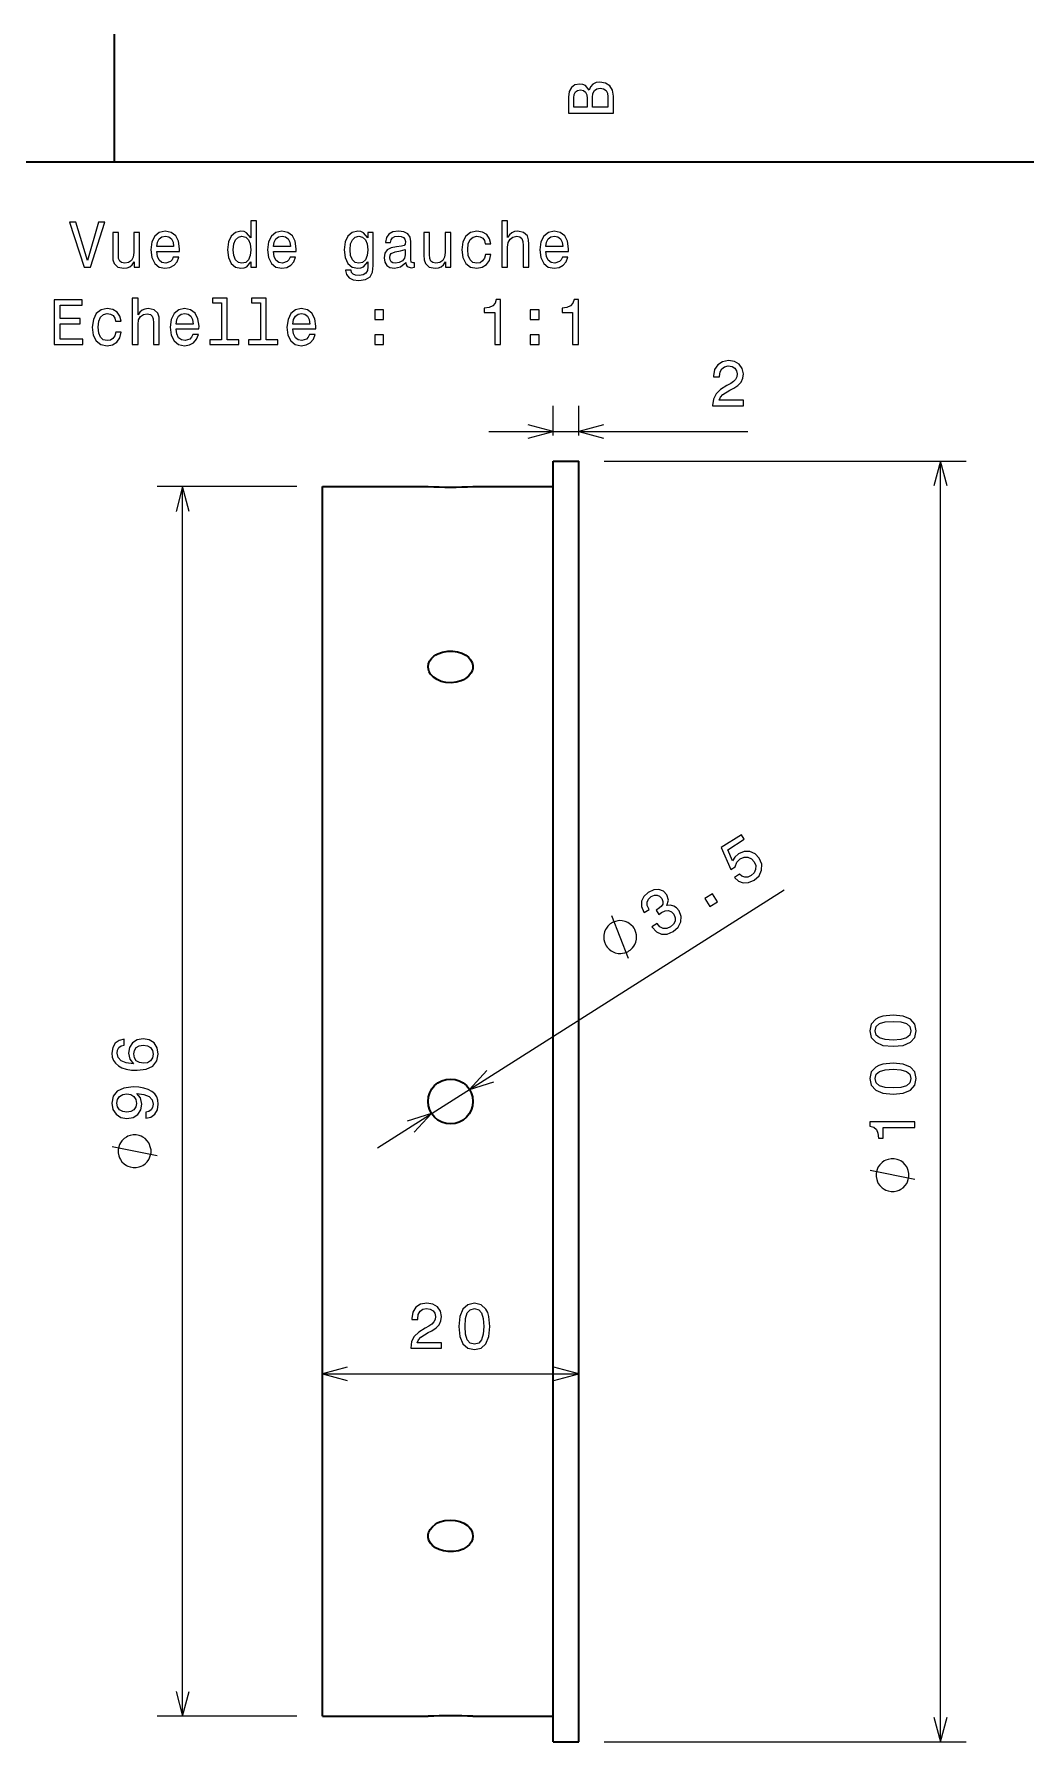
# Model space of a CAD drawing. Extents: x 0 to 297, y 0 to 210.
# Drawn here: x 142.2 to 219.6, y 76.7 to 210 of the extents above; entities that cross this region are included whole.
import ezdxf

# ---------------------------------------------------------------- set-up
doc = ezdxf.new("R2010")
doc.units = 0

msp = doc.modelspace()

# ---------------------------------------------------------------- linework, layer by layer
at = {"color": 7, "lineweight": 35, "ltscale": 0.25}
msp.add_line((148.5, 200), (148.5, 210), dxfattribs=at)
at = {"color": 7, "lineweight": 35}
for p, q in [((287, 200), (10, 200)), ((182.726685, 102.700859), (182.726685, 176.672134)), ((184.726685, 102.700859), (184.726685, 176.672134)), ((164.726685, 103.659706), (164.726685, 174.672134)), ((164.726685, 78.672134), (164.726685, 103.659706)), ((182.726685, 76.672134), (182.726685, 102.700859)), ((184.726685, 76.672134), (184.726685, 102.700859))]:
    msp.add_line(p, q, dxfattribs=at)
at = {"color": 7, "lineweight": 13, "ltscale": 0.057838}
for p, q in [((182.726685, 178.672134), (182.726685, 180.985641)), ((184.726685, 178.672134), (184.726685, 180.985641))]:
    msp.add_line(p, q, dxfattribs=at)
at = {"color": 7, "lineweight": 13}
for p, q in [((177.726685, 178.985641), (197.925415, 178.985641)), ((186.726685, 176.672134), (214.968018, 176.672134)), ((212.968018, 76.672134), (212.968018, 176.672134)), ((153.82312, 78.672134), (153.82312, 174.672134)), ((169.026245, 123.057144), (200.773315, 143.190018)), ((164.726685, 105.395638), (184.726685, 105.395638)), ((186.726685, 76.672134), (214.968018, 76.672134))]:
    msp.add_line(p, q, dxfattribs=at)
at = {"color": 7, "lineweight": 35, "ltscale": 0.05}
for p, q in [((182.726685, 176.672134), (184.726685, 176.672134)), ((182.726685, 76.672134), (184.726685, 76.672134))]:
    msp.add_line(p, q, dxfattribs=at)
at = {"color": 7, "lineweight": 13, "ltscale": 0.272589}
for p, q in [((162.726685, 174.672134), (151.82312, 174.672134)), ((162.726685, 78.672134), (151.82312, 78.672134))]:
    msp.add_line(p, q, dxfattribs=at)
at = {"color": 7, "lineweight": 35, "ltscale": 0.20625}
for p, q in [((164.726685, 174.672134), (172.976685, 174.672134)), ((164.726685, 78.672134), (172.976685, 78.672134))]:
    msp.add_line(p, q, dxfattribs=at)
at = {"color": 7, "lineweight": 35, "ltscale": 0.15625}
for p, q in [((176.476685, 174.672134), (182.726685, 174.672134)), ((176.476685, 78.672134), (182.726685, 78.672134))]:
    msp.add_line(p, q, dxfattribs=at)
at = {"color": 7, "lineweight": 13}
for points in [[(185.542007, 205.630417), (185.249496, 205.983429), (185.052811, 206.074219), (184.81073, 206.104477), (184.432495, 206.03891), (184.160156, 205.842224), (183.993729, 205.524506), (183.933212, 205.080704), (183.933212, 203.835022), (187.433212, 203.835022), (187.433212, 205.151306), (187.36261, 205.620331), (187.155838, 205.968307), (186.828018, 206.185165), (186.384216, 206.260818), (186.08667, 206.215424), (185.839554, 206.094391), (185.65799, 205.897705)], [(185.385666, 204.984879), (185.385666, 204.298996), (184.351807, 204.298996), (184.351807, 205.025223), (184.382065, 205.297562), (184.472839, 205.489197), (184.629181, 205.605194), (184.86116, 205.645538), (185.093155, 205.600143), (185.254532, 205.479111), (185.355408, 205.272339)], [(187.014618, 205.095825), (187.014618, 204.298996), (185.809296, 204.298996), (185.809296, 205.050446), (185.844589, 205.368164), (185.9505, 205.595108), (186.132065, 205.731277), (186.394302, 205.776657), (186.671692, 205.731277), (186.863327, 205.605194), (186.979324, 205.393372)], [(147.26413, 195.320557), (146.386597, 192.339996), (145.483871, 195.320557), (145.004761, 195.320557), (146.134445, 191.815506), (146.638763, 191.815506), (147.743225, 195.320557)], [(159.151016, 192.2341), (159.151016, 191.815506), (159.594818, 191.815506), (159.594818, 195.436539), (159.156052, 195.436539), (159.156052, 194.110168), (158.818161, 194.493454), (158.611389, 194.584244), (158.374359, 194.619537), (157.945679, 194.518677), (157.612823, 194.236252), (157.395966, 193.782364), (157.320328, 193.172134), (157.395966, 192.561905), (157.612823, 192.102966), (157.945679, 191.815506), (158.374359, 191.719681), (158.611389, 191.75499), (158.823196, 191.845764)], [(178.738907, 191.815506), (179.182709, 191.815506), (179.182709, 193.378906), (179.228104, 193.736969), (179.374359, 193.999222), (179.601303, 194.160614), (179.9039, 194.22113), (180.145966, 194.1707), (180.297272, 194.034531), (180.37291, 193.807587), (180.398132, 193.50499), (180.398132, 191.815506), (180.841934, 191.815506), (180.841934, 193.595764), (180.821762, 193.953827), (180.730988, 194.251389), (180.433426, 194.523712), (179.969452, 194.619537), (179.717285, 194.584244), (179.500427, 194.488419), (179.318878, 194.337112), (179.182709, 194.130341), (179.182709, 195.436539), (178.738907, 195.436539)], [(150.466568, 194.523712), (150.022766, 194.523712), (150.022766, 192.960312), (149.972336, 192.597214), (149.82608, 192.334961), (149.599136, 192.173569), (149.30159, 192.123138), (149.06456, 192.163483), (148.913254, 192.284531), (148.82753, 192.491302), (148.807358, 192.783798), (148.807358, 194.523712), (148.363556, 194.523712), (148.363556, 192.743454), (148.378677, 192.385391), (148.474503, 192.087845), (148.767014, 191.815506), (149.236023, 191.719681), (149.48819, 191.75499), (149.705048, 191.845764), (149.891647, 192.002106), (150.042938, 192.22905), (150.042938, 191.815506), (150.466568, 191.815506)], [(151.803024, 193.041016), (153.578247, 193.041016), (153.583282, 193.247787), (153.502594, 193.827759), (153.280701, 194.261475), (152.927673, 194.523712), (152.458649, 194.619537), (151.99971, 194.518677), (151.646683, 194.236252), (151.419739, 193.777328), (151.33905, 193.172134), (151.414703, 192.551819), (151.641647, 192.097931), (151.989624, 191.815506), (152.443512, 191.719681), (152.836884, 191.785248), (153.159653, 191.956711), (153.396683, 192.22905), (153.532852, 192.592163), (153.094101, 192.592163), (153.003311, 192.390427), (152.872192, 192.239136), (152.498993, 192.118103), (152.211533, 192.173569), (151.994675, 192.350082), (151.853455, 192.637558), (151.803024, 193.025879)], [(151.803024, 193.414215), (151.858505, 193.762192), (151.994675, 194.019394), (152.201447, 194.175735), (152.473785, 194.231216), (152.741074, 194.175735), (152.947845, 194.019394), (153.073929, 193.762192), (153.119308, 193.414215)], [(158.449997, 194.22113), (158.742508, 194.150513), (158.964417, 193.953827), (159.095535, 193.626022), (159.145966, 193.172134), (159.095535, 192.713196), (158.964417, 192.385391), (158.742508, 192.183655), (158.449997, 192.118103), (158.172623, 192.183655), (157.960815, 192.385391), (157.819595, 192.718246), (157.774216, 193.172134), (157.819595, 193.620987), (157.960815, 193.948792), (158.172623, 194.150513)], [(160.911102, 193.041016), (162.68631, 193.041016), (162.69136, 193.247787), (162.610672, 193.827759), (162.388763, 194.261475), (162.035736, 194.523712), (161.566711, 194.619537), (161.107788, 194.518677), (160.754761, 194.236252), (160.527817, 193.777328), (160.447128, 193.172134), (160.522766, 192.551819), (160.74971, 192.097931), (161.097702, 191.815506), (161.55159, 191.719681), (161.944962, 191.785248), (162.267731, 191.956711), (162.504761, 192.22905), (162.64093, 192.592163), (162.202164, 192.592163), (162.111389, 192.390427), (161.980255, 192.239136), (161.607071, 192.118103), (161.319595, 192.173569), (161.102737, 192.350082), (160.961533, 192.637558), (160.911102, 193.025879)], [(160.911102, 193.414215), (160.966568, 193.762192), (161.102737, 194.019394), (161.309509, 194.175735), (161.581848, 194.231216), (161.849136, 194.175735), (162.055908, 194.019394), (162.181992, 193.762192), (162.227386, 193.414215)], [(168.702881, 191.936539), (168.702881, 194.523712), (168.279251, 194.523712), (168.279251, 194.084961), (167.931274, 194.483368), (167.719452, 194.584244), (167.482422, 194.619537), (167.053757, 194.518677), (166.720901, 194.236252), (166.504044, 193.782364), (166.428391, 193.172134), (166.504044, 192.556854), (166.720901, 192.102966), (167.053757, 191.815506), (167.482422, 191.719681), (167.724503, 191.75499), (167.926224, 191.845764), (168.279251, 192.22905), (168.279251, 191.845764), (168.238907, 191.543167), (168.12796, 191.326309), (167.916138, 191.200226), (167.598419, 191.154846), (167.321045, 191.185104), (167.124359, 191.260757), (167.008362, 191.391876), (166.973053, 191.56839), (166.544388, 191.56839), (166.544388, 191.548218), (166.609955, 191.225449), (166.811676, 190.983368), (167.134445, 190.827026), (167.573212, 190.771561), (168.097702, 190.847214), (168.445679, 191.059021), (168.642365, 191.427185)], [(166.887329, 193.172134), (166.932709, 193.620987), (167.068878, 193.953827), (167.280701, 194.150513), (167.56311, 194.22113), (167.860672, 194.150513), (168.082565, 193.953827), (168.218735, 193.620987), (168.269165, 193.172134), (168.218735, 192.713196), (168.082565, 192.385391), (167.860672, 192.183655), (167.56311, 192.118103), (167.280701, 192.183655), (167.068878, 192.385391), (166.932709, 192.718246)], [(171.239624, 192.168533), (171.239624, 192.153397), (171.264847, 191.981934), (171.3405, 191.860901), (171.658218, 191.765076), (171.905334, 191.80542), (171.905334, 192.148361), (171.799423, 192.133224), (171.658218, 192.198792), (171.632996, 192.400528), (171.632996, 193.802536), (171.572479, 194.160614), (171.395966, 194.412766), (171.088333, 194.564072), (170.654617, 194.619537), (170.230988, 194.559021), (169.918304, 194.387558), (169.721619, 194.120255), (169.656052, 193.767242), (169.656052, 193.736969), (170.054474, 193.736969), (170.089767, 193.948792), (170.200729, 194.100082), (170.382278, 194.190872), (170.639481, 194.226166), (170.886597, 194.200958), (171.06311, 194.125305), (171.169022, 193.994186), (171.20433, 193.812622), (171.184158, 193.600815), (171.103455, 193.494904), (170.901733, 193.444473), (170.523499, 193.404129), (170.089767, 193.313339), (169.782135, 193.151962), (169.600586, 192.899796), (169.545105, 192.526596), (169.595535, 192.193741), (169.751877, 191.946625), (170.004044, 191.790283), (170.35202, 191.734818), (170.821045, 191.840729)], [(174.754761, 194.523712), (174.310959, 194.523712), (174.310959, 192.960312), (174.260529, 192.597214), (174.114273, 192.334961), (173.887329, 192.173569), (173.589767, 192.123138), (173.352737, 192.163483), (173.201447, 192.284531), (173.115707, 192.491302), (173.095535, 192.783798), (173.095535, 194.523712), (172.651733, 194.523712), (172.651733, 192.743454), (172.66687, 192.385391), (172.76268, 192.087845), (173.055191, 191.815506), (173.524216, 191.719681), (173.776367, 191.75499), (173.993225, 191.845764), (174.179825, 192.002106), (174.331131, 192.22905), (174.331131, 191.815506), (174.754761, 191.815506)], [(177.427673, 193.626022), (177.866425, 193.626022), (177.77565, 194.02948), (177.558792, 194.347214), (177.220886, 194.5439), (176.782135, 194.619537), (176.297989, 194.518677), (175.929825, 194.236252), (175.697845, 193.777328), (175.617157, 193.162048), (175.692795, 192.551819), (175.919739, 192.097931), (176.277817, 191.815506), (176.766998, 191.719681), (177.200714, 191.795334), (177.53862, 192.007141), (177.770599, 192.339996), (177.871475, 192.783798), (177.447845, 192.783798), (177.372192, 192.501389), (177.230988, 192.289566), (177.029251, 192.158447), (176.782135, 192.118103), (176.474503, 192.183655), (176.252594, 192.385391), (176.116425, 192.713196), (176.071045, 193.177185), (176.116425, 193.631073), (176.257645, 193.958878), (176.484589, 194.160614), (176.782135, 194.231216), (177.044388, 194.185822), (177.241074, 194.069824), (177.372192, 193.878189)], [(182.163254, 193.041016), (183.938477, 193.041016), (183.943512, 193.247787), (183.862823, 193.827759), (183.64093, 194.261475), (183.287903, 194.523712), (182.818878, 194.619537), (182.35994, 194.518677), (182.006912, 194.236252), (181.779968, 193.777328), (181.69928, 193.172134), (181.774933, 192.551819), (182.001877, 192.097931), (182.349854, 191.815506), (182.803741, 191.719681), (183.197113, 191.785248), (183.519882, 191.956711), (183.756912, 192.22905), (183.893082, 192.592163), (183.454315, 192.592163), (183.363541, 192.390427), (183.232422, 192.239136), (182.859222, 192.118103), (182.571762, 192.173569), (182.354904, 192.350082), (182.213684, 192.637558), (182.163254, 193.025879)], [(182.163254, 193.414215), (182.218735, 193.762192), (182.354904, 194.019394), (182.561676, 194.175735), (182.834015, 194.231216), (183.101303, 194.175735), (183.308075, 194.019394), (183.434143, 193.762192), (183.479538, 193.414215)], [(171.189194, 192.763626), (171.128677, 192.501389), (170.9673, 192.299652), (170.72522, 192.168533), (170.427673, 192.123138), (170.236023, 192.148361), (170.099854, 192.22905), (170.01413, 192.370255), (169.988907, 192.56694), (170.009079, 192.743454), (170.089767, 192.869537), (170.412537, 193.010757), (170.821045, 193.071274), (171.189194, 193.192307)], [(149.896698, 185.768677), (150.3405, 185.768677), (150.3405, 187.332077), (150.385895, 187.69014), (150.532135, 187.952393), (150.759094, 188.113785), (151.061676, 188.174301), (151.303757, 188.123871), (151.455048, 187.987701), (151.530701, 187.760757), (151.555923, 187.45816), (151.555923, 185.768677), (151.999725, 185.768677), (151.999725, 187.548935), (151.979553, 187.907013), (151.888763, 188.204559), (151.591217, 188.476883), (151.127243, 188.572708), (150.875076, 188.537415), (150.658218, 188.441589), (150.476669, 188.290283), (150.3405, 188.083511), (150.3405, 189.389709), (149.896698, 189.389709)], [(156.851303, 189.01651), (156.851303, 186.141876), (155.938477, 186.141876), (155.938477, 185.768677), (158.202896, 185.768677), (158.202896, 186.141876), (157.295105, 186.141876), (157.295105, 189.389709), (156.155334, 189.389709), (156.155334, 189.01651)], [(159.887329, 189.01651), (159.887329, 186.141876), (158.974503, 186.141876), (158.974503, 185.768677), (161.238922, 185.768677), (161.238922, 186.141876), (160.331131, 186.141876), (160.331131, 189.389709), (159.19136, 189.389709), (159.19136, 189.01651)], [(143.809525, 185.768677), (146.028534, 185.768677), (146.028534, 186.192307), (144.273499, 186.192307), (144.273499, 187.377472), (145.836899, 187.377472), (145.836899, 187.796051), (144.273499, 187.796051), (144.273499, 188.845047), (145.98819, 188.845047), (145.98819, 189.268677), (143.809525, 189.268677)], [(148.585449, 187.579193), (149.024216, 187.579193), (148.933441, 187.982651), (148.716583, 188.300385), (148.378677, 188.49707), (147.939926, 188.572708), (147.45578, 188.471848), (147.087616, 188.189423), (146.855637, 187.730499), (146.774933, 187.115219), (146.850586, 186.50499), (147.07753, 186.051102), (147.435608, 185.768677), (147.924789, 185.672852), (148.358505, 185.748505), (148.696411, 185.960312), (148.928391, 186.293167), (149.029266, 186.736969), (148.605637, 186.736969), (148.529984, 186.454559), (148.388763, 186.242737), (148.187042, 186.111618), (147.939926, 186.071274), (147.632294, 186.136826), (147.410385, 186.338562), (147.274216, 186.666367), (147.228821, 187.130341), (147.274216, 187.584244), (147.415421, 187.912048), (147.64238, 188.113785), (147.939926, 188.184387), (148.202164, 188.138992), (148.398865, 188.022995), (148.529984, 187.83136)], [(153.321045, 186.994186), (155.096268, 186.994186), (155.101303, 187.200958), (155.020615, 187.78093), (154.798706, 188.214645), (154.445694, 188.476883), (153.976669, 188.572708), (153.517731, 188.471848), (153.164703, 188.189423), (152.937759, 187.730499), (152.857071, 187.125305), (152.932724, 186.50499), (153.159668, 186.051102), (153.507645, 185.768677), (153.961533, 185.672852), (154.354904, 185.738419), (154.677673, 185.909882), (154.914703, 186.18222), (155.050873, 186.545334), (154.612122, 186.545334), (154.521332, 186.343597), (154.390213, 186.192307), (154.017014, 186.071274), (153.729553, 186.12674), (153.512695, 186.303253), (153.371475, 186.590729), (153.321045, 186.97905)], [(153.321045, 187.367386), (153.376526, 187.715363), (153.512695, 187.972565), (153.719467, 188.128906), (153.991791, 188.184387), (154.259094, 188.128906), (154.465866, 187.972565), (154.591934, 187.715363), (154.637329, 187.367386)], [(162.429123, 186.994186), (164.20433, 186.994186), (164.209381, 187.200958), (164.128693, 187.78093), (163.906784, 188.214645), (163.553757, 188.476883), (163.084732, 188.572708), (162.625809, 188.471848), (162.272781, 188.189423), (162.045837, 187.730499), (161.965134, 187.125305), (162.040787, 186.50499), (162.267731, 186.051102), (162.615723, 185.768677), (163.069611, 185.672852), (163.462982, 185.738419), (163.785751, 185.909882), (164.022781, 186.18222), (164.158936, 186.545334), (163.720184, 186.545334), (163.62941, 186.343597), (163.498276, 186.192307), (163.125076, 186.071274), (162.837616, 186.12674), (162.620758, 186.303253), (162.479553, 186.590729), (162.429123, 186.97905)], [(162.429123, 187.367386), (162.484589, 187.715363), (162.620758, 187.972565), (162.82753, 188.128906), (163.099869, 188.184387), (163.367157, 188.128906), (163.573929, 187.972565), (163.700012, 187.715363), (163.745392, 187.367386)], [(168.808807, 187.725449), (169.504761, 187.725449), (169.504761, 188.476883), (168.808807, 188.476883)], [(178.174072, 185.768677), (178.632996, 185.768677), (178.632996, 189.2939), (178.29007, 189.2939), (178.19928, 188.986252), (178.017731, 188.77948), (177.740356, 188.658447), (177.357071, 188.618103), (177.357071, 188.260025), (178.174072, 188.260025)], [(180.952881, 187.725449), (181.648849, 187.725449), (181.648849, 188.476883), (180.952881, 188.476883)], [(184.246124, 185.768677), (184.705048, 185.768677), (184.705048, 189.2939), (184.362106, 189.2939), (184.271332, 188.986252), (184.089783, 188.77948), (183.812393, 188.658447), (183.429108, 188.618103), (183.429108, 188.260025), (184.246124, 188.260025)], [(168.808807, 185.768677), (169.504761, 185.768677), (169.504761, 186.520111), (168.808807, 186.520111)], [(180.952881, 185.768677), (181.648849, 185.768677), (181.648849, 186.520111), (180.952881, 186.520111)], [(195.176758, 180.985641), (197.582397, 180.985641), (197.582397, 181.419357), (195.68103, 181.419357), (195.786987, 181.656387), (195.968506, 181.853073), (196.52832, 182.211151), (196.825928, 182.362442), (197.158691, 182.5793), (197.395752, 182.831467), (197.531982, 183.129013), (197.582397, 183.466919), (197.496582, 183.890533), (197.259644, 184.223389), (196.896484, 184.435211), (196.42749, 184.510864), (195.943359, 184.425125), (195.575195, 184.188095), (195.338135, 183.809845), (195.257446, 183.310577), (195.257446, 183.23996), (195.716431, 183.23996), (195.716431, 183.280304), (195.761719, 183.623245), (195.897949, 183.875412), (196.114746, 184.036789), (196.402222, 184.09227), (196.694702, 184.04184), (196.911621, 183.915756), (197.052856, 183.71907), (197.103271, 183.471954), (197.067993, 183.23996), (196.972168, 183.043274), (196.810791, 182.871811), (196.588867, 182.72052), (196.29126, 182.559128), (195.797119, 182.246445), (195.449097, 181.913605), (195.24231, 181.510132), (195.176758, 181.000763)], [(196.875, 144.167099), (197.190186, 143.877274), (197.571777, 143.737045), (197.98645, 143.761154), (198.418823, 143.945755), (198.800293, 144.295212), (199.004517, 144.71727), (199.006714, 145.184525), (198.817505, 145.661743), (198.494019, 146.011917), (198.092407, 146.193176), (197.645996, 146.190781), (197.187012, 146.00119), (196.899902, 145.747513), (196.742065, 145.450317), (196.356201, 146.322372), (197.651001, 147.143463), (197.429443, 147.492691), (195.849365, 146.490646), (196.609131, 144.77478), (196.949829, 144.99086), (197.069946, 145.347687), (197.339111, 145.619965), (197.641479, 145.745972), (197.936523, 145.74202), (198.200928, 145.617065), (198.417969, 145.378448), (198.54126, 145.080429), (198.537354, 144.785309), (198.412354, 144.520935), (198.173706, 144.303925), (197.929077, 144.190582), (197.692383, 144.177811), (197.467407, 144.250107), (197.271118, 144.418274)], [(190.447998, 140.312195), (190.466919, 140.282379), (190.794312, 139.916718), (191.188965, 139.737015), (191.628418, 139.740967), (192.091675, 139.933258), (192.48877, 140.28656), (192.702026, 140.684631), (192.725952, 141.117798), (192.55957, 141.549728), (192.366089, 141.779404), (192.142822, 141.924423), (191.889526, 141.984772), (191.612183, 141.970123), (191.743164, 142.375671), (191.608887, 142.804062), (191.334229, 143.095749), (190.991821, 143.230896), (190.59375, 143.199402), (190.14978, 142.995483), (189.809692, 142.684265), (189.634644, 142.310501), (189.63208, 141.890823), (189.819336, 141.454224), (189.838257, 141.424408), (190.217285, 141.664795), (190.078491, 141.958984), (190.064941, 142.225113), (190.168213, 142.457809), (190.392456, 142.65976), (190.63562, 142.766129), (190.854126, 142.779327), (191.043945, 142.69664), (191.206543, 142.52504), (191.300537, 142.292038), (191.287476, 142.08667), (191.162598, 141.888046), (190.936035, 141.708542), (190.767212, 141.607468), (190.980591, 141.270996), (191.183838, 141.411865), (191.476563, 141.543686), (191.741455, 141.56842), (191.966064, 141.477936), (192.146484, 141.28775), (192.256226, 141.011017), (192.248901, 140.749542), (192.125854, 140.510315), (191.890381, 140.30722), (191.595093, 140.179657), (191.318115, 140.183182), (191.064941, 140.309296), (190.839844, 140.560669)], [(194.971191, 141.87883), (195.55896, 142.251556), (195.156494, 142.886154), (194.568848, 142.513428)], [(189.046509, 140.193695), (188.984009, 140.292221), (188.809692, 140.458038), (188.666748, 140.574585), (188.555054, 140.641861), (188.362793, 140.727173), (188.121216, 140.781235), (187.911011, 140.786041), (187.78125, 140.772827), (187.602173, 140.728363), (187.373901, 140.652664), (187.275391, 140.590179), (187.17688, 140.527695), (187.011108, 140.35347), (186.894531, 140.210495), (186.827271, 140.098755), (186.741943, 139.906494), (186.687866, 139.664993), (186.683105, 139.454727), (186.696289, 139.324951), (186.740723, 139.145935), (186.816406, 138.917633), (186.878906, 138.819107), (186.941406, 138.720581), (187.115601, 138.554779), (187.258545, 138.438232), (187.370361, 138.370941), (187.562622, 138.285645), (187.804077, 138.231567), (188.014404, 138.226776), (188.144165, 138.23999), (188.32312, 138.284454), (188.551392, 138.360153), (188.650024, 138.422638), (188.748535, 138.485107), (188.914307, 138.659332), (189.030884, 138.802322), (189.098145, 138.914063), (189.183472, 139.106308), (189.237549, 139.347824), (189.24231, 139.55809), (189.229126, 139.687851), (189.184692, 139.866882), (189.108887, 140.095169)], [(209.258423, 130.976074), (210.050171, 131.051727), (210.61499, 131.288757), (210.957886, 131.666992), (211.068848, 132.191498), (210.957886, 132.710938), (210.61499, 133.089188), (210.050171, 133.321167), (209.258423, 133.401871), (208.47168, 133.321167), (208.158936, 133.225357), (207.901733, 133.089188), (207.558838, 132.710938), (207.442749, 132.191498), (207.558838, 131.666992), (207.906738, 131.288757), (208.47168, 131.051727)], [(209.258423, 131.46022), (208.648193, 131.500565), (208.209351, 131.626648), (207.952148, 131.853592), (207.86145, 132.191498), (207.952148, 132.524338), (208.209351, 132.751282), (208.648193, 132.877365), (209.258423, 132.917709), (209.873657, 132.877365), (210.312378, 132.751282), (210.56958, 132.524338), (210.655396, 132.191498), (210.56958, 131.853592), (210.312378, 131.626648), (209.873657, 131.500565)], [(149.266235, 131.533859), (148.857666, 131.438034), (148.555054, 131.216125), (148.363525, 130.873184), (148.297852, 130.429382), (148.333252, 130.131836), (148.429077, 129.874634), (148.585327, 129.64769), (148.807251, 129.456039), (149.084595, 129.304749), (149.422485, 129.193802), (149.820923, 129.123184), (150.269775, 129.103012), (150.985962, 129.183716), (151.505371, 129.430832), (151.818115, 129.829239), (151.92395, 130.373917), (151.833252, 130.863098), (151.596191, 131.236298), (151.223022, 131.478378), (150.748901, 131.564117), (150.269775, 131.478378), (149.901611, 131.246384), (149.669678, 130.888321), (149.588989, 130.444519), (149.689819, 129.965408), (149.977295, 129.607346), (149.422485, 129.682983), (149.02417, 129.844376), (148.787109, 130.091492), (148.706421, 130.434433), (148.746704, 130.686584), (148.852661, 130.878235), (149.029175, 131.004318), (149.266235, 131.06987)], [(150.753906, 131.074921), (151.071655, 131.01944), (151.313721, 130.878235), (151.475098, 130.651291), (151.525513, 130.368866), (151.475098, 130.07132), (151.318848, 129.844376), (151.076782, 129.69812), (150.759033, 129.652725), (150.446289, 129.703156), (150.209229, 129.844376), (150.057983, 130.076355), (150.002563, 130.389038), (150.057983, 130.661377), (150.204224, 130.878235), (150.441284, 131.01944)], [(209.258423, 127.240051), (210.050171, 127.315697), (210.61499, 127.552727), (210.957886, 127.930969), (211.068848, 128.455475), (210.957886, 128.974915), (210.61499, 129.353165), (210.050171, 129.585144), (209.258423, 129.665848), (208.47168, 129.585144), (208.158936, 129.489334), (207.901733, 129.353165), (207.558838, 128.974915), (207.442749, 128.455475), (207.558838, 127.930969), (207.906738, 127.552727), (208.47168, 127.315697)], [(209.258423, 127.724197), (208.648193, 127.764549), (208.209351, 127.890625), (207.952148, 128.117569), (207.86145, 128.455475), (207.952148, 128.788315), (208.209351, 129.015259), (208.648193, 129.141342), (209.258423, 129.181686), (209.873657, 129.141342), (210.312378, 129.015259), (210.56958, 128.788315), (210.655396, 128.455475), (210.56958, 128.117569), (210.312378, 127.890625), (209.873657, 127.764549)], [(150.955688, 125.377083), (151.354126, 125.452728), (151.661743, 125.669586), (151.853394, 126.012527), (151.92395, 126.466415), (151.888672, 126.763969), (151.797852, 127.031258), (151.641602, 127.258209), (151.419678, 127.449844), (151.142334, 127.601143), (150.799316, 127.712097), (150.406006, 127.777657), (149.952026, 127.802872), (149.240967, 127.71714), (148.721558, 127.470024), (148.408813, 127.076653), (148.297852, 126.537025), (148.388672, 126.042786), (148.630737, 125.669586), (149.003906, 125.427513), (149.473022, 125.346825), (149.957153, 125.427513), (150.325317, 125.664543), (150.557251, 126.01757), (150.632935, 126.466415), (150.537109, 126.940483), (150.244629, 127.298553), (150.804443, 127.217857), (151.202759, 127.056473), (151.439819, 126.809357), (151.515503, 126.471458), (151.480225, 126.209213), (151.369263, 126.01757), (151.192749, 125.891487), (150.955688, 125.841057)], [(149.467896, 125.836014), (149.155273, 125.886444), (148.908081, 126.027657), (148.751831, 126.249557), (148.696289, 126.537025), (148.751831, 126.834572), (148.908081, 127.061516), (149.150269, 127.202728), (149.462891, 127.258209), (149.78064, 127.202728), (150.0177, 127.061516), (150.16394, 126.829529), (150.214355, 126.521896), (150.16394, 126.244514), (150.0177, 126.027657), (149.785645, 125.886444)], [(150.07312, 124.069443), (149.956421, 124.069443), (149.723145, 124.011108), (149.548096, 123.952782), (149.431396, 123.894447), (149.25647, 123.777779), (149.081421, 123.602776), (148.964844, 123.42778), (148.906494, 123.311111), (148.848145, 123.136108), (148.789795, 122.902779), (148.789795, 122.78611), (148.789795, 122.669449), (148.848145, 122.436111), (148.906494, 122.261108), (148.964844, 122.144447), (149.081421, 121.969444), (149.25647, 121.794441), (149.431396, 121.67778), (149.548096, 121.619446), (149.723145, 121.561111), (149.956421, 121.502777), (150.07312, 121.502777), (150.189819, 121.502777), (150.423096, 121.561111), (150.598145, 121.619446), (150.714844, 121.67778), (150.889771, 121.794441), (151.064819, 121.969444), (151.181396, 122.144447), (151.239746, 122.261108), (151.298096, 122.436111), (151.356445, 122.669441), (151.356445, 122.78611), (151.356445, 122.902779), (151.298096, 123.136108), (151.239746, 123.311111), (151.181396, 123.42778), (151.064819, 123.602776), (150.889771, 123.777779), (150.714844, 123.894447), (150.598145, 123.952782), (150.423096, 124.011108), (150.189819, 124.069443)], [(210.968018, 124.62867), (210.968018, 125.087601), (207.442749, 125.087601), (207.442749, 124.744659), (207.750488, 124.653885), (207.957153, 124.472328), (208.078247, 124.194946), (208.118652, 123.811661), (208.476685, 123.811661), (208.476685, 124.62867)], [(209.218018, 122.201431), (209.101318, 122.201431), (208.868042, 122.143097), (208.692993, 122.08477), (208.576294, 122.026436), (208.401367, 121.909767), (208.226318, 121.734764), (208.109741, 121.559769), (208.051392, 121.4431), (207.993042, 121.268097), (207.934692, 121.034767), (207.934692, 120.918098), (207.934692, 120.801437), (207.993042, 120.5681), (208.051392, 120.393097), (208.109741, 120.276436), (208.226318, 120.101433), (208.401367, 119.92643), (208.576294, 119.809769), (208.692993, 119.751434), (208.868042, 119.6931), (209.101318, 119.634766), (209.218018, 119.634766), (209.334717, 119.634766), (209.567993, 119.6931), (209.743042, 119.751434), (209.859741, 119.809769), (210.034668, 119.92643), (210.209717, 120.101433), (210.326294, 120.276436), (210.384644, 120.393097), (210.442993, 120.5681), (210.501343, 120.80143), (210.501343, 120.918098), (210.501343, 121.034767), (210.442993, 121.268097), (210.384644, 121.4431), (210.326294, 121.559769), (210.209717, 121.734764), (210.034668, 121.909767), (209.859741, 122.026436), (209.743042, 122.084763), (209.567993, 122.143097), (209.334717, 122.201431)], [(171.628174, 107.395638), (174.033813, 107.395638), (174.033813, 107.829353), (172.132446, 107.829353), (172.238403, 108.066391), (172.419922, 108.263077), (172.979736, 108.62114), (173.277344, 108.772438), (173.610107, 108.989296), (173.847168, 109.241455), (173.983398, 109.539009), (174.033813, 109.876907), (173.947998, 110.300537), (173.71106, 110.633392), (173.3479, 110.845207), (172.878906, 110.920853), (172.394775, 110.835121), (172.026611, 110.598083), (171.789551, 110.219849), (171.708862, 109.720566), (171.708862, 109.649963), (172.167847, 109.649963), (172.167847, 109.690308), (172.213135, 110.033249), (172.349365, 110.285408), (172.566162, 110.446793), (172.853638, 110.502266), (173.146118, 110.451836), (173.363037, 110.325752), (173.504272, 110.129066), (173.554688, 109.88195), (173.519409, 109.649963), (173.423584, 109.453278), (173.262207, 109.281807), (173.040283, 109.130508), (172.742676, 108.969124), (172.248535, 108.656448), (171.900513, 108.323593), (171.693726, 107.920135), (171.628174, 107.410767)], [(175.379395, 109.105293), (175.455078, 108.313507), (175.692017, 107.748665), (176.070313, 107.405724), (176.594849, 107.294769), (177.114258, 107.405724), (177.492432, 107.748665), (177.724487, 108.313507), (177.805176, 109.105293), (177.724487, 109.892036), (177.628662, 110.204712), (177.492432, 110.461922), (177.114258, 110.804855), (176.594849, 110.920853), (176.070313, 110.804855), (175.692017, 110.456879), (175.455078, 109.892036)], [(175.863525, 109.105293), (175.903931, 109.715523), (176.029907, 110.154282), (176.256958, 110.411484), (176.594849, 110.502266), (176.927612, 110.411484), (177.154541, 110.154282), (177.28064, 109.715523), (177.321045, 109.105293), (177.28064, 108.490021), (177.154541, 108.051254), (176.927612, 107.794052), (176.594849, 107.708313), (176.256958, 107.794052), (176.029907, 108.051254), (175.903931, 108.490021)]]:
    msp.add_lwpolyline(points, close=True, dxfattribs=at)
for points in [[(180.7948, 178.468002), (182.726685, 178.985641), (180.7948, 179.503281)], [(186.658569, 179.503281), (184.726685, 178.985641), (186.658569, 178.468002)], [(213.485596, 174.74028), (212.968018, 176.672134), (212.450317, 174.74028)], [(154.340698, 172.74028), (153.82312, 174.672134), (153.30542, 172.74028)], [(188.60437, 137.84108), (187.321045, 141.171722)], [(177.558838, 129.081116), (176.20459, 127.609352), (178.113281, 128.206818)], [(171.894531, 124.263153), (173.248779, 125.734917), (171.340088, 125.137451)], [(151.82312, 122.436111), (148.32312, 123.136108)], [(210.968018, 120.5681), (207.468018, 121.268097)], [(166.658569, 105.913277), (164.726685, 105.395638), (166.658569, 104.877998)], [(182.7948, 104.877998), (184.726685, 105.395638), (182.7948, 105.913277)], [(153.30542, 80.603989), (153.82312, 78.672134), (154.340698, 80.603989)], [(212.450317, 78.603989), (212.968018, 76.672134), (213.485596, 78.603989)]]:
    msp.add_lwpolyline(points, dxfattribs=at)
at = {"color": 7, "lineweight": 35}
for points in [[(172.976685, 160.613251), (173.006714, 160.840942), (173.095337, 161.058075), (173.237305, 161.25679), (173.425781, 161.430862), (173.57666, 161.533203), (173.742676, 161.621109), (174.109131, 161.751312), (174.504272, 161.818451), (174.908936, 161.821655), (175.267944, 161.769608), (175.606812, 161.665939), (175.910645, 161.512268), (176.125, 161.349136), (176.295166, 161.157562), (176.41272, 160.943237), (176.470825, 160.713806), (176.476685, 160.613251)], [(176.476685, 160.613251), (176.466675, 160.480881), (176.43689, 160.349915), (176.320923, 160.099075), (176.137207, 159.87291), (175.897339, 159.680984), (175.7323, 159.585449), (175.554443, 159.505508), (175.170288, 159.395142), (174.765015, 159.353577), (174.358398, 159.381973), (174.009277, 159.46582), (173.687988, 159.602753), (173.409546, 159.788757), (173.283813, 159.905823), (173.17688, 160.033615), (173.067383, 160.217682), (172.999634, 160.412796), (172.976685, 160.613251)], [(172.976685, 92.73101), (172.986694, 92.863388), (173.016479, 92.994354), (173.132446, 93.245193), (173.316162, 93.471359), (173.55603, 93.663284), (173.720947, 93.75882), (173.898926, 93.83876), (174.283081, 93.949135), (174.688232, 93.990692), (175.094971, 93.962296), (175.444092, 93.878456), (175.765381, 93.741516), (176.043823, 93.555511), (176.169556, 93.438446), (176.276367, 93.310654), (176.385864, 93.126587), (176.453735, 92.931473), (176.476685, 92.73101)], [(176.476685, 92.73101), (176.446533, 92.503334), (176.358032, 92.286194), (176.216064, 92.087479), (176.027588, 91.913406), (175.876587, 91.811066), (175.710693, 91.72316), (175.344238, 91.592964), (174.948975, 91.525818), (174.544434, 91.522621), (174.185425, 91.574661), (173.846558, 91.678329), (173.542725, 91.832001), (173.328369, 91.995132), (173.158203, 92.186707), (173.040649, 92.401039), (172.982422, 92.630463), (172.976685, 92.73101)]]:
    msp.add_lwpolyline(points, dxfattribs=at)
msp.add_circle((174.726685, 126.672134), 1.75, dxfattribs=at)
for centre, start, end in [((174.726685, 222.642258), 267.910711, 272.089277), ((174.726685, 222.642258), 267.910718, 272.089284), ((174.726685, 30.702011), 87.910723, 92.089289), ((174.726685, 30.702011), 87.910716, 92.089282)]:
    msp.add_arc(centre, 48.002033, start, end, dxfattribs=at)

doc.saveas('drawing.dxf')
